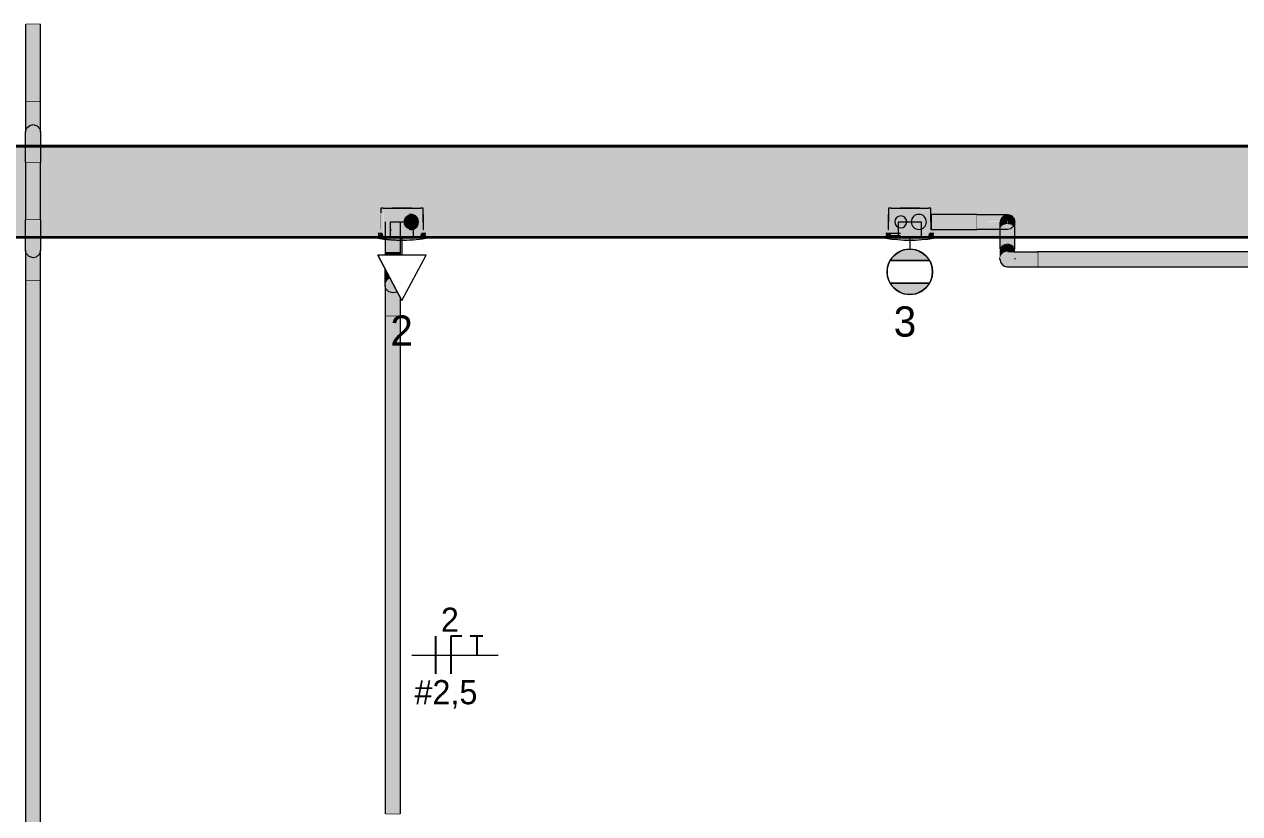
# Model space of a CAD drawing. Header units: metres. Extents: x 34 to 64.7, y -8.4 to 5.
# Drawn here: x 35.878 to 37.888, y 2.367 to 3.672 of the extents above; entities that cross this region are included whole.
import ezdxf

# ---------------------------------------------------------------- set-up
doc = ezdxf.new("R2010")
doc.units = ezdxf.units.M
doc.linetypes.add('Hidden 1_5', pattern=[0.0022, 0.0015, -0.0007])
for name, color, linetype, lineweight in [('A-ANNO-NOTE', 7, 'Continuous', 18), ('A-DETL', 7, 'Hidden 1_5', 18), ('A-GENM', 7, 'Continuous', 18), ('ARQ-PAR', 7, 'Continuous', 18), ('Dispositivos elétricos', 7, 'Continuous', 70), ('E-POWR-CNDT', 7, 'Continuous', 35), ('Identificadores de dispositivos elétricos', 7, 'Continuous', 9), ('S-BEAM', 7, 'Continuous', 18)]:
    doc.layers.add(name, color=color, linetype=linetype, lineweight=lineweight)
for name, color, linetype, lineweight, true_color in [('BASE ELETRICO__dwg', 7, 'Continuous', 18, 0x767676), ('Fase', 1, 'Continuous', 25, 0xff0000), ('Neutro', 5, 'Continuous', 25, 0x0000ff), ('Terra', 3, 'Continuous', 25, 0x00ff00)]:
    doc.layers.add(name, color=color, linetype=linetype, lineweight=lineweight, true_color=true_color)
doc.styles.add('Century Gothic', font='GOTHIC.TTF', dxfattribs={"height": 0.05})
doc.styles.add('Century Gothic_1', font='GOTHIC.TTF', dxfattribs={"height": 0.04})

# ---------------------------------------------------------------- blocks, each defined once
blk = doc.blocks.new('IFC_ifc-1-PLANTA BAIXA - TÉRREO')
at = {"layer": 'S-BEAM', "lineweight": 5, "true_color": 0xe6c9ab, "transparency": 33554675}
h = blk.add_hatch(color=9, dxfattribs=at)
h.paths.add_polyline_path([(34.3326, 3.32), (35.2676, 3.32), (35.2676, 3.3228), (35.2632, 3.3228), (35.2632, 3.3258), (35.2676, 3.3258), (35.2676, 3.3329), (35.2672, 3.3329), (35.2672, 3.3571), (35.2676, 3.3571), (35.2678, 3.3675), (35.2872, 3.3675), (35.2872, 3.368), (35.3181, 3.368), (35.3181, 3.3675), (35.3376, 3.3674), (35.3376, 3.3571), (35.3381, 3.3571), (35.3381, 3.3329), (35.3376, 3.3329), (35.3376, 3.3258), (35.3421, 3.3258), (35.3421, 3.3228), (35.3376, 3.3228), (35.3376, 3.32), (35.8802, 3.32), (35.8804, 3.3402), (35.8801, 3.3493), (35.8804, 3.465), (35.8805, 3.47), (34.3326, 3.47)])
h.paths.add_polyline_path([(39.5326, 3.32), (39.5326, 3.47), (35.9049, 3.47), (35.9049, 3.4568), (35.9051, 3.4259), (35.9051, 3.3476), (35.9048, 3.3346), (35.9051, 3.32), (36.4676, 3.32), (36.4676, 3.3228), (36.4632, 3.3228), (36.4632, 3.3258), (36.4676, 3.3258), (36.4676, 3.3329), (36.4672, 3.3329), (36.4672, 3.3571), (36.4676, 3.3571), (36.4678, 3.3675), (36.4872, 3.3675), (36.4872, 3.368), (36.5181, 3.368), (36.5181, 3.3675), (36.5376, 3.3674), (36.5376, 3.3571), (36.5381, 3.3571), (36.5381, 3.3329), (36.5376, 3.3329), (36.5376, 3.3258), (36.5421, 3.3258), (36.5421, 3.3228), (36.5376, 3.3228), (36.5376, 3.32), (37.3076, 3.32), (37.3076, 3.3228), (37.3032, 3.3228), (37.3032, 3.3258), (37.3076, 3.3258), (37.3076, 3.3329), (37.3072, 3.3329), (37.3072, 3.3571), (37.3076, 3.3571), (37.3078, 3.3675), (37.3272, 3.3675), (37.3272, 3.368), (37.3581, 3.368), (37.3581, 3.3675), (37.3776, 3.3674), (37.3776, 3.3571), (37.3781, 3.3571), (37.3781, 3.3575), (37.4699, 3.3574), (37.4859, 3.3571), (37.4952, 3.3574), (37.5017, 3.3572), (37.504, 3.3575), (37.5073, 3.3571), (37.5109, 3.3554), (37.5131, 3.3535), (37.515, 3.3508), (37.5162, 3.3475), (37.5165, 3.345), (37.5163, 3.3418), (37.5165, 3.32), (39.0857, 3.32), (39.089, 3.3235), (39.089, 3.3987), (39.302, 3.3987), (39.302, 3.32), (39.3635, 3.32)])
h.paths.add_polyline_path([(37.3829, 3.32), (37.4915, 3.32), (37.4915, 3.3325), (37.3781, 3.3325), (37.3781, 3.3329), (37.3776, 3.3329), (37.3776, 3.3258), (37.3821, 3.3258), (37.3821, 3.3228), (37.3776, 3.3228), (37.3776, 3.32), (37.3826, 3.32)])
at = {"layer": 'S-BEAM', "color": 9, "lineweight": 35, "true_color": 0xe3c7ab}
for p, q in [((39.5326, 3.47), (34.3326, 3.47)), ((34.3326, 3.47), (39.5326, 3.47)), ((34.3326, 3.32), (39.5326, 3.32)), ((34.3326, 3.32), (39.5326, 3.32))]:
    blk.add_line(p, q, dxfattribs=at)
at = {"layer": 'S-BEAM', "color": 9, "lineweight": 35, "true_color": 0xe5c8ab}
for p, q in [((34.3326, 3.47), (39.5326, 3.47)), ((34.3326, 3.32), (39.5326, 3.32))]:
    blk.add_line(p, q, dxfattribs=at)
at = {"layer": 'S-BEAM', "color": 253, "lineweight": 35, "true_color": 0xababab}
for p, q in [((39.5326, 3.47), (34.3326, 3.47)), ((34.3326, 3.32), (39.5326, 3.32))]:
    blk.add_line(p, q, dxfattribs=at)
blk = doc.blocks.new('BASE ELETRICO__dwg-8227098-PLANTA BAIXA - TÉRREO')
at = {"layer": 'ARQ-PAR', "color": 252, "true_color": 0x8e8e8e}
for p, q in [((36.4382, 3.32), (35.9272, 3.32)), ((37.2782, 3.32), (36.5671, 3.32)), ((37.4752, 3.32), (37.4071, 3.32)), ((39.048, 3.32), (37.5329, 3.32))]:
    blk.add_line(p, q, dxfattribs=at)
at = {"layer": 'ARQ-PAR', "color": 252, "true_color": 0x8e8e8e, "flags": 128}
blk.add_lwpolyline([(35.9277, 3.47), (39.6826, 3.47), (39.6826, 3.1712)], dxfattribs=at)
blk = doc.blocks.new('PVC Corrugado Amarelo_Caixa de Luz 4x2 - Linha Eletroduto Corrugado _Amarelo_-1222741-PLANTA BAIXA - TÉRREO')
at = {"layer": 'E-POWR-CNDT', "linetype": 'Hidden 1_5', "lineweight": 18, "true_color": 0xffff00}
h = blk.add_hatch(color=2, dxfattribs=at)
h.paths.add_polyline_path([(-0.031, 0), (-0.0313, 0.0028), (-0.035, 0.0028), (-0.0349, 0), (-0.0313, 0)])
h.paths.add_polyline_path([(-0.035, 0.0058), (-0.031, 0.0058), (-0.0313, 0.0475), (-0.035, 0.0474), (-0.035, 0.0099)])
h = blk.add_hatch(color=2, dxfattribs=at)
h.paths.add_polyline_path([(-0.0308, 0), (-0.0274, 0), (-0.0276, 0.0028), (-0.031, 0.0028), (-0.031, 0)])
h.paths.add_polyline_path([(0.0286, 0), (0.031, 0), (0.031, 0.0028), (-0.0025, 0.0028), (-0.0025, 0), (0.0118, 0)])
h.paths.add_polyline_path([(0.0286, 0.0058), (0.031, 0.0058), (0.031, 0.0475), (-0.031, 0.0475), (-0.0308, 0.0058), (-0.0274, 0.0058), (-0.0272, 0.0188), (-0.0275, 0.0251), (-0.027, 0.0284), (-0.0252, 0.0321), (-0.023, 0.0345), (-0.0212, 0.0358), (-0.0177, 0.0371), (-0.015, 0.0375), (-0.011, 0.0368), (-0.0081, 0.0353), (-0.006, 0.0336), (-0.0038, 0.0303), (-0.0028, 0.0274), (-0.0027, 0.0236), (-0.0028, 0.0207), (-0.0027, 0.0153), (-0.0025, 0.0058), (0.0238, 0.0058)])
h.paths.add_polyline_path([(0.015, 0.0125), (0.0118, 0.0129), (0.0088, 0.0142), (0.006, 0.0163), (0.0042, 0.0188), (0.0029, 0.0218), (0.0025, 0.025), (0.0029, 0.0282), (0.0042, 0.0313), (0.0062, 0.0338), (0.0088, 0.0358), (0.0118, 0.0371), (0.015, 0.0375), (0.0184, 0.037), (0.0221, 0.0352), (0.024, 0.0337), (0.0259, 0.031), (0.0272, 0.0276), (0.0275, 0.025), (0.0271, 0.0218), (0.0252, 0.0179), (0.0232, 0.0157), (0.0213, 0.0142), (0.0173, 0.0128), (0.0157, 0.0126)])
for points in [[(-0.0155, 0.0475), (-0.0121, 0.0475), (-0.0121, 0.048), (-0.0155, 0.048)], [(-0.0121, 0.0475), (0, 0.0475), (0, 0.048), (-0.0121, 0.0478)], [(0.0088, 0.0475), (0.0121, 0.0476), (0.0121, 0.048), (0, 0.048), (0, 0.0475), (0.0088, 0.0475)], [(0.015, 0.0475), (0.0155, 0.0475), (0.0155, 0.048), (0.0121, 0.048), (0.0121, 0.0475), (0.0139, 0.0475)], [(-0.035, 0.025), (-0.035, 0.0371), (-0.0355, 0.0371), (-0.0355, 0.025)], [(-0.0355, 0.0129), (-0.035, 0.0129), (-0.035, 0.025), (-0.0355, 0.025), (-0.0355, 0.0142)], [(0.015, 0.0125), (0.0182, 0.0129), (0.0221, 0.0148), (0.024, 0.0163), (0.0263, 0.0198), (0.0271, 0.0218), (0.0275, 0.025), (0.0271, 0.0282), (0.0252, 0.0321), (0.0235, 0.0341), (0.0213, 0.0358), (0.0172, 0.0372), (0.015, 0.0375), (0.0118, 0.0371), (0.0088, 0.0358), (0.006, 0.0337), (0.0038, 0.0303), (0.0028, 0.0275), (0.0026, 0.0241), (0.0029, 0.0218), (0.0048, 0.0179), (0.0065, 0.0159), (0.0088, 0.0142), (0.0118, 0.0129)], [(0.0355, 0.025), (0.0355, 0.0371), (0.035, 0.0371), (0.035, 0.025)], [(0.035, 0.0129), (0.0355, 0.0129), (0.0355, 0.025), (0.035, 0.025), (0.035, 0.0142)], [(-0.0389, 0.0028), (-0.0371, 0.003), (-0.0371, 0.0058), (-0.0395, 0.0058), (-0.0395, 0.0028)], [(-0.0327, 0.0028), (-0.031, 0.0028), (-0.0313, 0.0058), (-0.0371, 0.0058), (-0.0368, 0.0028), (-0.0342, 0.0028)], [(0.0258, 0.0028), (0.031, 0.0028), (0.031, 0.0058), (0, 0.0058), (0, 0.0028), (0.0238, 0.0028)], [(0.0342, 0.0028), (0.0371, 0.0028), (0.037, 0.0058), (0.031, 0.0058), (0.0313, 0.0028), (0.0331, 0.0028)], [(0.0389, 0.0028), (0.0395, 0.0028), (0.0395, 0.0058), (0.0371, 0.0058), (0.0371, 0.0028)]]:
    blk.add_hatch(color=2, dxfattribs=at).paths.add_polyline_path(points)
h = blk.add_hatch(color=2, dxfattribs=at)
h.paths.add_polyline_path([(0.035, 0), (0.0349, 0.0028), (0.031, 0.0028), (0.0313, 0), (0.0349, 0)])
h.paths.add_polyline_path([(0.035, 0.0058), (0.0349, 0.0475), (0.031, 0.0475), (0.031, 0.0058), (0.0349, 0.0058)])
h = blk.add_hatch(color=2, dxfattribs=at)
h.paths.add_polyline_path([(-0.0025, 0.0028), (0, 0.0028), (0, 0.0058), (-0.0025, 0.0058), (-0.0025, 0.0028)])
h.paths.add_polyline_path([(-0.031, 0.0028), (-0.0274, 0.0028), (-0.0274, 0.0058), (-0.031, 0.0058)])
at = {"layer": 'E-POWR-CNDT', "lineweight": 18}
for p, q in [((-0.035, 0.0475), (-0.035, 0.0396)), ((-0.031, 0.0475), (-0.035, 0.0475)), ((-0.031, 0.0475), (0.031, 0.0475)), ((-0.016, 0.048), (-0.016, 0.0475)), ((-0.0122, 0.048), (-0.016, 0.048)), ((-0.0125, 0.048), (-0.0125, 0.0475)), ((0, 0.048), (-0.0125, 0.048)), ((0.0125, 0.048), (0, 0.048)), ((0.016, 0.048), (0.0122, 0.048)), ((0.0125, 0.0475), (0.0125, 0.048)), ((0.016, 0.0475), (0.016, 0.048)), ((0.035, 0.0475), (0.031, 0.0475)), ((0.035, 0.025), (0.035, 0.0475)), ((0.0355, 0.0375), (0.035, 0.0375)), ((0.0355, 0.0375), (0.035, 0.0375)), ((0.0355, 0.025), (0.0355, 0.0375)), ((0.0355, 0.0371), (0.0355, 0.0375)), ((0.0355, 0.0125), (0.0355, 0.025)), ((-0.0371, 0.0058), (-0.0395, 0.0058)), ((-0.0395, 0.0028), (-0.0371, 0.0028)), ((-0.0327, 0.0058), (-0.0371, 0.0058)), ((-0.0371, 0.0028), (-0.031, 0.0028)), ((0.031, 0.0028), (0.0371, 0.0028)), ((0.0371, 0.0058), (0.0327, 0.0058)), ((0.035, 0.0125), (0.0355, 0.0125)), ((0.035, 0.0125), (0.0355, 0.0125)), ((0.0355, 0.0125), (0.0355, 0.0129)), ((0.0395, 0.0058), (0.0371, 0.0058)), ((0.0371, 0.0028), (0.0395, 0.0028))]:
    blk.add_line(p, q, dxfattribs=at)
for start, end in [(360, 105), (255, 360)]:
    blk.add_arc((0.015, 0.025), 0.0125, start, end, dxfattribs=at)
blk = doc.blocks.new('1_ Ponto de Ar Condicionado 4x2 - Ponto de Força Saida de Fio-8296460-PLANTA BAIXA - TÉRREO')
at = {"layer": 'A-GENM', "true_color": 0xfbfbfb}
blk.add_hatch(color=7, dxfattribs=at).paths.add_polyline_path([(0, 0.0051), (-0.0395, 0.002), (-0.0395, 0), (0.0395, 0), (0.0395, 0.002), (0.0087, 0.0044)])
h = blk.add_hatch(color=7, dxfattribs=at)
h.paths.add_polyline_path([(-0.0009, 0.0051), (-0.005, 0.0051), (-0.0048, 0.0048), (-0.0006, 0.0051)])
h.paths.add_polyline_path([(0.0009, 0.0051), (0.0035, 0.0049), (0.005, 0.0047), (0.0048, 0.0051), (0.0013, 0.0051)])
at = {"layer": 'A-GENM'}
for p, q in [((-0.0395, 0.002), (-0.0395, 0)), ((-0.0395, 0), (0, 0)), ((0, 0), (0.0395, 0)), ((0.0395, 0), (0.0395, 0.002))]:
    blk.add_line(p, q, dxfattribs=at)
blk.add_arc((0, -0.2479), 0.253, 81.0302, 98.9698, dxfattribs=at)
for points in [[(-0.0047, 0.0051), (-0.0049, 0.0051), (-0.005, 0.0051), (-0.005, 0.0051)], [(-0.005, 0.0051), (-0.005, 0.0051), (-0.0049, 0.0051), (-0.0048, 0.0051), (-0.0047, 0.0051)], [(0.005, 0.0051), (0.005, 0.0051), (0.0049, 0.0051), (0.0047, 0.0051)], [(0.0047, 0.0051), (0.0049, 0.0051), (0.005, 0.0051), (0.005, 0.0051)]]:
    blk.add_open_spline(points, degree=3, dxfattribs=at)
blk = doc.blocks.new('PVC Corrugado Amarelo_Caixa de Luz 4x2 - PVC Corrugado Amarelo_Caixa de Luz 4x2-V23-PLANTA BAIXA - TÉRREO')
at = {"layer": 'E-POWR-CNDT', "linetype": 'Hidden 1_5', "lineweight": 18, "true_color": 0xffff00}
h = blk.add_hatch(color=2, dxfattribs=at)
h.paths.add_polyline_path([(-0.031, 0), (-0.0313, 0.0028), (-0.035, 0.0028), (-0.0349, 0), (-0.0313, 0)])
h.paths.add_polyline_path([(-0.035, 0.0058), (-0.031, 0.0058), (-0.0313, 0.0475), (-0.035, 0.0474), (-0.035, 0.0099)])
h = blk.add_hatch(color=2, dxfattribs=at)
h.paths.add_polyline_path([(-0.025, 0), (0.031, 0), (0.031, 0.0028), (-0.031, 0.0028), (-0.031, 0)])
h.paths.add_polyline_path([(0.024, 0.0058), (0.031, 0.0058), (0.031, 0.0475), (-0.031, 0.0475), (-0.031, 0.0058), (0.0205, 0.0058)])
h.paths.add_polyline_path([(0.015, 0.0125), (0.0118, 0.0129), (0.0079, 0.0148), (0.006, 0.0163), (0.0042, 0.0188), (0.0029, 0.0218), (0.0025, 0.025), (0.0029, 0.0282), (0.0042, 0.0313), (0.0065, 0.0341), (0.0088, 0.0358), (0.0118, 0.0371), (0.015, 0.0375), (0.0184, 0.037), (0.0218, 0.0354), (0.024, 0.0337), (0.0259, 0.031), (0.0272, 0.0276), (0.0275, 0.025), (0.0271, 0.0218), (0.0252, 0.0179), (0.0232, 0.0157), (0.0205, 0.0138), (0.0173, 0.0128), (0.0157, 0.0126)])
h.paths.add_polyline_path([(-0.015, 0.015), (-0.0185, 0.0157), (-0.02, 0.0163), (-0.0221, 0.0179), (-0.0237, 0.02), (-0.0248, 0.0235), (-0.025, 0.025), (-0.0247, 0.0276), (-0.0237, 0.03), (-0.0217, 0.0324), (-0.0192, 0.034), (-0.0176, 0.0347), (-0.015, 0.035), (-0.0115, 0.0343), (-0.01, 0.0337), (-0.0073, 0.0313), (-0.0063, 0.03), (-0.0053, 0.0276), (-0.005, 0.0247), (-0.0056, 0.0218), (-0.0063, 0.02), (-0.0087, 0.0173), (-0.01, 0.0163), (-0.0124, 0.0153)])
for points in [[(-0.0155, 0.0475), (-0.0121, 0.0475), (-0.0121, 0.048), (-0.0155, 0.048)], [(-0.0121, 0.0475), (0, 0.0475), (0, 0.048), (-0.0121, 0.0478)], [(0, 0.0475), (0.0121, 0.0476), (0.0121, 0.048), (0, 0.048)], [(0.0121, 0.0475), (0.0155, 0.0475), (0.0155, 0.048), (0.0121, 0.048), (0.0121, 0.0476)], [(-0.035, 0.025), (-0.035, 0.0371), (-0.0355, 0.0371), (-0.0355, 0.025)], [(-0.035, 0.0129), (-0.035, 0.025), (-0.0355, 0.025), (-0.0355, 0.0129)], [(0.0355, 0.025), (0.0355, 0.0371), (0.035, 0.0371), (0.035, 0.025)], [(0.0355, 0.0129), (0.0355, 0.025), (0.035, 0.025), (0.035, 0.0129)], [(-0.0389, 0.0028), (-0.0371, 0.0028), (-0.0371, 0.0058), (-0.0395, 0.0058), (-0.0395, 0.0028), (-0.039, 0.0028)], [(-0.0371, 0.0028), (-0.031, 0.0028), (-0.0313, 0.0058), (-0.0371, 0.0058)], [(-0.0176, 0.0028), (0, 0.0028), (0, 0.0058), (-0.031, 0.0058), (-0.031, 0.0028), (-0.0192, 0.0028)], [(0.0205, 0.0028), (0.031, 0.0028), (0.031, 0.0058), (0, 0.0058), (0, 0.0028), (0.0156, 0.0028)], [(0.0342, 0.0028), (0.0371, 0.0028), (0.037, 0.0058), (0.031, 0.0058), (0.0313, 0.0028), (0.0331, 0.0028)], [(0.0389, 0.0028), (0.0395, 0.0028), (0.0395, 0.0058), (0.0371, 0.0058), (0.0371, 0.0028)]]:
    blk.add_hatch(color=2, dxfattribs=at).paths.add_polyline_path(points)
h = blk.add_hatch(color=2, dxfattribs=at)
h.paths.add_polyline_path([(0.033, 0), (0.035, 0), (0.0349, 0.0028), (0.031, 0.0028), (0.0313, 0), (0.033, 0)])
h.paths.add_polyline_path([(0.035, 0.0058), (0.0349, 0.0475), (0.031, 0.0475), (0.031, 0.0058), (0.0349, 0.0058)])
h = blk.add_hatch(color=2, dxfattribs=at)
h.paths.add_polyline_path([(0.015, 0.0125), (0.0182, 0.0129), (0.0221, 0.0148), (0.024, 0.0163), (0.0263, 0.0198), (0.0271, 0.0218), (0.0275, 0.025), (0.0271, 0.0282), (0.0252, 0.0321), (0.0235, 0.0341), (0.0205, 0.0362), (0.0172, 0.0372), (0.015, 0.0375), (0.0118, 0.0371), (0.0088, 0.0358), (0.006, 0.0337), (0.0038, 0.0303), (0.0028, 0.0276), (0.0025, 0.025), (0.0029, 0.0218), (0.0048, 0.0179), (0.0065, 0.0159), (0.0088, 0.0142), (0.0118, 0.0129)])
h.paths.add_polyline_path([(-0.015, 0.015), (-0.0118, 0.0156), (-0.01, 0.0163), (-0.0073, 0.0188), (-0.0062, 0.0204), (-0.0052, 0.0234), (-0.005, 0.025), (-0.0056, 0.0282), (-0.0063, 0.03), (-0.0079, 0.0321), (-0.011, 0.0341), (-0.0129, 0.0347), (-0.015, 0.035), (-0.0176, 0.0347), (-0.02, 0.0337), (-0.0221, 0.0321), (-0.0237, 0.03), (-0.0248, 0.0266), (-0.025, 0.025), (-0.0244, 0.0218), (-0.0237, 0.02), (-0.0221, 0.0179), (-0.0192, 0.016), (-0.0176, 0.0153)])
at = {"layer": 'E-POWR-CNDT', "lineweight": 18}
for p, q in [((-0.035, 0.0475), (-0.035, 0.025)), ((-0.031, 0.0475), (-0.035, 0.0475)), ((-0.031, 0.0475), (0.031, 0.0475)), ((-0.016, 0.048), (-0.016, 0.0475)), ((-0.0122, 0.048), (-0.016, 0.048)), ((-0.0125, 0.048), (-0.0125, 0.0475)), ((0, 0.048), (-0.0125, 0.048)), ((0.0125, 0.048), (0, 0.048)), ((0.016, 0.048), (0.0122, 0.048)), ((0.0125, 0.0475), (0.0125, 0.048)), ((0.016, 0.0475), (0.016, 0.048)), ((0.035, 0.0475), (0.031, 0.0475)), ((0.035, 0.025), (0.035, 0.0475)), ((-0.035, 0.0375), (-0.0355, 0.0375)), ((-0.035, 0.0375), (-0.0355, 0.0375)), ((-0.0355, 0.0375), (-0.0355, 0.025)), ((-0.0355, 0.0375), (-0.0355, 0.0371)), ((-0.0355, 0.025), (-0.0355, 0.0125)), ((0.0355, 0.0375), (0.035, 0.0375)), ((0.0355, 0.0375), (0.035, 0.0375)), ((0.0355, 0.025), (0.0355, 0.0375)), ((0.0355, 0.0125), (0.0355, 0.025)), ((-0.0371, 0.0058), (-0.0395, 0.0058)), ((-0.0395, 0.0028), (-0.0371, 0.0028)), ((-0.031, 0.0058), (-0.0371, 0.0058)), ((-0.0371, 0.0028), (-0.031, 0.0028)), ((-0.0355, 0.0129), (-0.0355, 0.0125)), ((-0.0355, 0.0125), (-0.035, 0.0125)), ((-0.0355, 0.0125), (-0.035, 0.0125)), ((-0.0156, 0.0058), (-0.031, 0.0058)), ((-0.031, 0.0028), (-0.0156, 0.0028)), ((0.031, 0.0028), (0.0371, 0.0028)), ((0.0371, 0.0058), (0.0327, 0.0058)), ((0.035, 0.0125), (0.0355, 0.0125)), ((0.035, 0.0125), (0.0355, 0.0125)), ((0.0395, 0.0058), (0.0371, 0.0058)), ((0.0371, 0.0028), (0.0395, 0.0028))]:
    blk.add_line(p, q, dxfattribs=at)
for centre, radius, start, end in [((-0.015, 0.025), 0.01, 360, 180), ((-0.015, 0.025), 0.01, 180, 360), ((0.015, 0.025), 0.0125, 360, 180), ((0.015, 0.025), 0.0125, 180, 360)]:
    blk.add_arc(centre, radius, start, end, dxfattribs=at)
blk = doc.blocks.new('1_a_1 Tomada 2P_T_Conjunto 4x1 - a_ Tomada 2P_T 10A 2-8290185-PLANTA BAIXA - TÉRREO')
at = {"layer": 'A-GENM', "true_color": 0xfbfbfb}
h = blk.add_hatch(color=7, dxfattribs=at)
h.paths.add_polyline_path([(0, 0.0051), (-0.0395, 0.002), (-0.0395, 0), (0.0026, 0.0001), (0.0025, 0.0049)])
h.paths.add_polyline_path([(0.0273, 0.003), (0.0275, 0), (0.0395, 0), (0.0395, 0.002), (0.0274, 0.003)])
blk.add_hatch(color=7, dxfattribs=at).paths.add_polyline_path([(0, 0.0056), (-0.0185, 0.0056), (-0.0185, 0.0037), (0, 0.0051), (0.0027, 0.0051), (0.0025, 0.0056), (0.0008, 0.0056)])
at = {"layer": 'A-DETL'}
for p, q in [((0.0026, 0), (0.0273, 0)), ((0.0173, -0.0114), (0.0175, -0.0114))]:
    blk.add_line(p, q, dxfattribs=at)
blk.add_arc((0, -0.2479), 0.253, 83.7979, 89.3775, dxfattribs=at)
at = {"layer": 'A-GENM'}
for p, q in [((-0.0395, 0.002), (-0.0395, 0)), ((-0.0395, 0), (0, 0)), ((0, 0), (0.0026, 0)), ((0.0395, 0), (0.0395, 0.002)), ((0.0274, 0), (0.0395, 0))]:
    blk.add_line(p, q, dxfattribs=at)
for start, end in [(89.3887, 98.9698), (81.0302, 83.7867)]:
    blk.add_arc((0, -0.2479), 0.253, start, end, dxfattribs=at)
blk = doc.blocks.new('Fiação_PEX_Tags Eletrical Fixtures - 2_ FNT-4480792-PLANTA BAIXA - TÉRREO')
at = {"layer": 'Fase'}
blk.add_line((-0.000983, 0.00125), (-0.000983, -0.00125), dxfattribs=at)
at = {"layer": 'Identificadores de dispositivos elétricos'}
blk.add_line((-0.002569, 0), (0.003149, 0), dxfattribs=at)
at = {"layer": 'Neutro'}
for p, q in [((0.000017, 0.00125), (0.000017, -0.00125)), ((0.000017, 0.00125), (0.000017, -0.000772)), ((0.000759, 0.00125), (0.000017, 0.00125))]:
    blk.add_line(p, q, dxfattribs=at)
at = {"layer": 'Terra'}
for p, q in [((0.002149, 0.00125), (0.00129, 0.00125)), ((0.001746, 0.00125), (0.001746, 0))]:
    blk.add_line(p, q, dxfattribs=at)

msp = doc.modelspace()

# ---------------------------------------------------------------- hatches: boundary and pattern name
at = {"layer": 'A-ANNO-NOTE', "lineweight": 5}
for points in [[(37.3751, 3.2813), (37.3718, 3.2861), (37.3677, 3.2904), (37.3647, 3.2928), (37.3614, 3.295), (37.3579, 3.2968), (37.3542, 3.2982), (37.3485, 3.2995), (37.3433, 3.2999), (37.3407, 3.2999), (37.3348, 3.2992), (37.331, 3.2982), (37.3274, 3.2968), (37.3239, 3.295), (37.3206, 3.2928), (37.3161, 3.289), (37.3123, 3.2845), (37.3101, 3.2813), (37.373, 3.2813)], [(37.3446, 3.2251), (37.3485, 3.2255), (37.3523, 3.2263), (37.3579, 3.2282), (37.3615, 3.2301), (37.3661, 3.2334), (37.3691, 3.236), (37.373, 3.2405), (37.3751, 3.2438), (37.3101, 3.2438), (37.3123, 3.2405), (37.3147, 3.2374), (37.319, 3.2334), (37.3238, 3.2301), (37.3274, 3.2282), (37.3329, 3.2263), (37.3368, 3.2255), (37.3407, 3.2251)]]:
    msp.add_hatch(color=256, dxfattribs=at).paths.add_polyline_path(points)
at = {"layer": 'E-POWR-CNDT', "lineweight": 5, "true_color": 0xffff00}
for points in [[(35.8965, 3.6717), (35.9051, 3.6717), (35.9051, 3.6727), (35.8801, 3.6727), (35.8803, 3.6717), (35.8959, 3.6717)], [(35.8801, 3.5443), (35.8926, 3.5443), (35.8926, 3.6717), (35.8801, 3.6717), (35.8801, 3.5824)], [(35.8926, 3.5443), (35.9051, 3.5443), (35.9051, 3.6717), (35.8926, 3.6717), (35.8926, 3.5824)], [(35.8926, 3.5433), (35.8926, 3.5443), (35.8801, 3.5443), (35.8801, 3.5433), (35.8926, 3.5433)], [(35.8926, 3.4808), (35.8926, 3.5433), (35.8801, 3.5433), (35.8804, 3.5296), (35.8802, 3.5049), (35.8804, 3.4952), (35.8802, 3.493), (35.8812, 3.4885), (35.8823, 3.4864), (35.8846, 3.4838), (35.8871, 3.4822), (35.8894, 3.4812), (35.8906, 3.4811)], [(35.8988, 3.5433), (35.9051, 3.5433), (35.9051, 3.5443), (35.8926, 3.5443), (35.8926, 3.5433), (35.8974, 3.5433)], [(35.8926, 3.4808), (35.8959, 3.4812), (35.8989, 3.4825), (35.9015, 3.4845), (35.9035, 3.4871), (35.9047, 3.4901), (35.9051, 3.4948), (35.9048, 3.505), (35.905, 3.5194), (35.9048, 3.5343), (35.9051, 3.5433), (35.8926, 3.5433), (35.8926, 3.4812)], [(35.8838, 3.4433), (35.8926, 3.4433), (35.8926, 3.4808), (35.8894, 3.4812), (35.8857, 3.483), (35.8836, 3.4847), (35.8818, 3.4871), (35.8805, 3.4901), (35.8804, 3.4772), (35.8805, 3.4691), (35.8801, 3.4571), (35.8801, 3.4433), (35.8838, 3.4433)], [(35.8959, 3.4433), (35.9051, 3.4433), (35.9049, 3.4663), (35.905, 3.4856), (35.9047, 3.4901), (35.9028, 3.4862), (35.9013, 3.4843), (35.8989, 3.4825), (35.8959, 3.4812), (35.8926, 3.4808), (35.8926, 3.4433), (35.8959, 3.4433)], [(35.8801, 3.4423), (35.8926, 3.4423), (35.8926, 3.4433), (35.8801, 3.4433)], [(35.8805, 3.3493), (35.8926, 3.3493), (35.8926, 3.4423), (35.8801, 3.4423), (35.8801, 3.3493)], [(35.9035, 3.4423), (35.9051, 3.4423), (35.9049, 3.4433), (35.8926, 3.4433), (35.8926, 3.4423), (35.9034, 3.4423)], [(35.8926, 3.3493), (35.9051, 3.3493), (35.9051, 3.4423), (35.8926, 3.4423), (35.8926, 3.3867)], [(36.4751, 3.295), (36.4876, 3.295), (36.4876, 3.3575), (36.4844, 3.3571), (36.4808, 3.3554), (36.4786, 3.3537), (36.4767, 3.351), (36.4755, 3.3476), (36.4751, 3.3435), (36.4755, 3.3329), (36.4753, 3.3186), (36.4754, 3.3016)], [(36.4876, 3.295), (36.5001, 3.2952), (36.4998, 3.3087), (36.5, 3.3334), (36.4999, 3.3431), (36.5001, 3.345), (36.4993, 3.3491), (36.4979, 3.3519), (36.4956, 3.3545), (36.4934, 3.356), (36.4909, 3.3571), (36.4876, 3.3575), (36.4876, 3.3072)], [(37.3829, 3.345), (37.453, 3.345), (37.453, 3.3575), (37.3781, 3.3575), (37.3781, 3.345)], [(37.454, 3.345), (37.454, 3.3575), (37.453, 3.3575), (37.453, 3.345)], [(37.454, 3.345), (37.4916, 3.3453), (37.4922, 3.3488), (37.4937, 3.3519), (37.4955, 3.3541), (37.4978, 3.3558), (37.5008, 3.3571), (37.4879, 3.3572), (37.4799, 3.3571), (37.4621, 3.3575), (37.454, 3.3575), (37.454, 3.3476)], [(37.4915, 3.3327), (37.4921, 3.3355), (37.4939, 3.3381), (37.496, 3.3399), (37.4988, 3.3412), (37.5017, 3.3419), (37.504, 3.3422), (37.504, 3.3575), (37.5008, 3.3571), (37.4978, 3.3558), (37.4947, 3.3532), (37.4932, 3.3513), (37.4919, 3.3476), (37.4916, 3.3431), (37.4915, 3.3329)], [(37.5165, 3.3327), (37.5163, 3.3433), (37.5165, 3.345), (37.5161, 3.3483), (37.5142, 3.3521), (37.5126, 3.354), (37.5103, 3.3558), (37.5073, 3.3571), (37.504, 3.3575), (37.5043, 3.3421), (37.5083, 3.3415), (37.5114, 3.3403), (37.5136, 3.3387), (37.5152, 3.3368), (37.5162, 3.3345)], [(35.8894, 3.3483), (35.8926, 3.3483), (35.8926, 3.3493), (35.8801, 3.3493), (35.8801, 3.3483), (35.8864, 3.3483)], [(35.8801, 3.2983), (35.8807, 3.3018), (35.8824, 3.3053), (35.8843, 3.3075), (35.8864, 3.3091), (35.8894, 3.3104), (35.8926, 3.3108), (35.8926, 3.3483), (35.8801, 3.3483), (35.8804, 3.3348), (35.8802, 3.3198), (35.8804, 3.3046), (35.8801, 3.2998)], [(35.8989, 3.3483), (35.9051, 3.3483), (35.9051, 3.3493), (35.8926, 3.3493), (35.8926, 3.3483), (35.8988, 3.3483)], [(35.9049, 3.3002), (35.9049, 3.3084), (35.9051, 3.3164), (35.9049, 3.3291), (35.9048, 3.34), (35.9051, 3.3483), (35.8926, 3.3483), (35.8926, 3.3108), (35.8959, 3.3104), (35.8989, 3.3091), (35.9017, 3.3068), (35.9034, 3.3046), (35.9048, 3.3008), (35.9049, 3.3003)], [(37.453, 3.3325), (37.453, 3.345), (37.3781, 3.345), (37.3781, 3.3325), (37.4225, 3.3325)], [(37.454, 3.3325), (37.454, 3.345), (37.453, 3.345), (37.453, 3.3325)], [(37.454, 3.3325), (37.4771, 3.3328), (37.4916, 3.3325), (37.4915, 3.3338), (37.4915, 3.345), (37.454, 3.345), (37.454, 3.3327)], [(37.4915, 3.2997), (37.492, 3.3022), (37.4939, 3.3051), (37.4958, 3.3067), (37.4982, 3.308), (37.5017, 3.3089), (37.504, 3.3091), (37.5038, 3.3415), (37.5007, 3.3412), (37.4969, 3.3397), (37.4951, 3.3386), (37.4928, 3.3362), (37.4919, 3.3342), (37.4915, 3.3321), (37.4915, 3.3012)], [(37.492, 3.3345), (37.4939, 3.3375), (37.4956, 3.339), (37.4978, 3.3403), (37.5017, 3.3413), (37.504, 3.3415), (37.504, 3.3422), (37.4997, 3.3415), (37.4966, 3.3402), (37.4945, 3.3388), (37.4928, 3.3368), (37.492, 3.335)], [(37.5161, 3.3345), (37.5159, 3.3355), (37.5143, 3.338), (37.5127, 3.3395), (37.5093, 3.3412), (37.5073, 3.3418), (37.504, 3.3422), (37.5042, 3.3415), (37.5082, 3.3409), (37.5109, 3.3399), (37.5136, 3.338), (37.5152, 3.3362), (37.5161, 3.3345)], [(37.5165, 3.2997), (37.5165, 3.3321), (37.5161, 3.3345), (37.5148, 3.3368), (37.5129, 3.3388), (37.5103, 3.3403), (37.5061, 3.3413), (37.504, 3.3415), (37.504, 3.3091), (37.5085, 3.3084), (37.5113, 3.3073), (37.5129, 3.3063), (37.5153, 3.3036), (37.5161, 3.3021), (37.5165, 3.2998)], [(35.8801, 3.2483), (35.8926, 3.2483), (35.8926, 3.3108), (35.8894, 3.3104), (35.8864, 3.3091), (35.8834, 3.3066), (35.8818, 3.3045), (35.8804, 3.3007), (35.8802, 3.2974), (35.8805, 3.2954), (35.8802, 3.278), (35.8804, 3.2664), (35.8803, 3.2584)], [(35.9051, 3.2483), (35.9049, 3.27), (35.9047, 3.279), (35.9049, 3.2904), (35.9048, 3.2962), (35.9051, 3.2983), (35.9046, 3.3017), (35.9029, 3.3053), (35.9009, 3.3075), (35.8989, 3.3091), (35.8959, 3.3104), (35.8926, 3.3108), (35.8926, 3.2483), (35.9051, 3.2483)], [(37.4915, 3.2835), (37.492, 3.2868), (37.4937, 3.2904), (37.4961, 3.293), (37.4978, 3.2943), (37.5017, 3.2957), (37.504, 3.296), (37.504, 3.3076), (37.5003, 3.3072), (37.4966, 3.3058), (37.4945, 3.3044), (37.4928, 3.3026), (37.492, 3.3012), (37.4915, 3.2985), (37.4915, 3.2835)], [(37.5072, 3.2956), (37.5165, 3.2958), (37.5163, 3.3001), (37.5161, 3.3012), (37.5143, 3.3038), (37.5122, 3.3054), (37.5103, 3.3064), (37.5073, 3.3073), (37.504, 3.3076), (37.5042, 3.2959), (37.5072, 3.2956)], [(36.4827, 3.294), (36.4876, 3.294), (36.4876, 3.295), (36.4751, 3.295), (36.4754, 3.294), (36.4814, 3.294)], [(36.4817, 3.291), (36.4876, 3.291), (36.4876, 3.294), (36.4751, 3.294), (36.4754, 3.291), (36.4814, 3.291)], [(36.4753, 3.29), (36.4876, 3.29), (36.4876, 3.291), (36.4751, 3.291), (36.4751, 3.29)], [(36.4916, 3.294), (36.5001, 3.294), (36.5001, 3.295), (36.4876, 3.295), (36.4876, 3.294), (36.4909, 3.294)], [(36.4876, 3.291), (36.5001, 3.291), (36.5001, 3.294), (36.4876, 3.294)], [(36.4916, 3.29), (36.5001, 3.29), (36.5001, 3.291), (36.4876, 3.291), (36.4876, 3.29), (36.4909, 3.29)], [(37.554, 3.2708), (37.554, 3.2832), (37.4915, 3.2834), (37.492, 3.2801), (37.4933, 3.2771), (37.4952, 3.2746), (37.4978, 3.2726), (37.5019, 3.2712), (37.5056, 3.2709), (37.5157, 3.2712), (37.5301, 3.2709), (37.5454, 3.2711)], [(37.555, 3.2832), (37.555, 3.2958), (37.554, 3.2958), (37.554, 3.2832)], [(37.555, 3.2708), (37.555, 3.2832), (37.554, 3.2832), (37.554, 3.2708)], [(38.873, 3.2833), (38.873, 3.2958), (37.555, 3.2958), (37.555, 3.2833), (38.8683, 3.2833)], [(38.4128, 3.2708), (38.873, 3.2708), (38.873, 3.2833), (37.555, 3.2833), (37.555, 3.2708), (37.779, 3.2708)], [(36.4755, 3.2429), (36.4755, 3.2432), (36.4775, 3.2471), (36.479, 3.249), (36.4814, 3.2508), (36.4831, 3.2516), (36.4754, 3.2661), (36.4752, 3.2477), (36.4755, 3.2431)], [(35.8894, 3.2473), (35.8926, 3.2473), (35.8926, 3.2483), (35.8801, 3.2483), (35.8803, 3.2473), (35.8878, 3.2473)], [(35.8801, 1.7858), (35.8926, 1.7858), (35.8926, 3.2473), (35.8801, 3.2473), (35.8801, 1.7881)], [(35.8959, 1.7858), (35.9051, 1.7858), (35.9051, 3.2473), (35.8926, 3.2473), (35.8926, 1.7858)], [(36.4751, 3.19), (36.4876, 3.19), (36.4876, 3.2431), (36.4831, 3.2516), (36.4814, 3.2508), (36.4788, 3.2488), (36.4768, 3.2462), (36.4755, 3.2432), (36.4751, 3.2385), (36.4755, 3.2283), (36.4752, 3.2156), (36.4754, 3.1981), (36.4752, 3.191)], [(36.4909, 3.19), (36.5001, 3.19), (36.4998, 3.2037), (36.5, 3.22), (36.4876, 3.2425), (36.4876, 3.19), (36.4909, 3.19)], [(36.4876, 3.189), (36.4876, 3.19), (36.4751, 3.19), (36.4751, 3.189), (36.4844, 3.189)], [(36.4751, 2.3667), (36.4876, 2.3667), (36.4876, 3.189), (36.4751, 3.189), (36.4751, 2.3689)], [(36.4939, 3.189), (36.5001, 3.189), (36.5001, 3.19), (36.4876, 3.19), (36.4876, 3.189), (36.4937, 3.189)], [(36.4909, 2.3667), (36.5001, 2.3667), (36.5001, 3.189), (36.4876, 3.189), (36.4876, 2.3667)]]:
    msp.add_hatch(color=2, dxfattribs=at).paths.add_polyline_path(points)
h = msp.add_hatch(color=2, dxfattribs=at)
h.paths.add_polyline_path([(37.4957, 3.2927), (37.4978, 3.2943), (37.5017, 3.2957), (37.5042, 3.2959), (37.5031, 3.2958), (37.4999, 3.2952), (37.497, 3.2937), (37.4957, 3.2927)])
h.paths.add_polyline_path([(37.5161, 3.3021), (37.5161, 3.3022), (37.5142, 3.3051), (37.5122, 3.3067), (37.5098, 3.308), (37.5073, 3.3088), (37.504, 3.3091), (37.4995, 3.3084), (37.4968, 3.3073), (37.4946, 3.3058), (37.4932, 3.3044), (37.4932, 3.304), (37.4958, 3.3061), (37.4983, 3.3073), (37.5017, 3.3081), (37.504, 3.3083), (37.5078, 3.3079), (37.5103, 3.3072), (37.5137, 3.3051), (37.5153, 3.3033), (37.5161, 3.3019)])
h.paths.add_polyline_path([(37.5165, 3.2993), (37.5165, 3.2998), (37.5164, 3.2995)])
h.paths.add_polyline_path([(37.4916, 3.2993), (37.4926, 3.3029), (37.4918, 3.3012), (37.4915, 3.2996)])
h = msp.add_hatch(color=2, dxfattribs=at)
h.paths.add_polyline_path([(37.492, 3.3012), (37.4938, 3.3038), (37.4952, 3.3051), (37.4951, 3.3057), (37.4928, 3.3033), (37.492, 3.3019)])
h.paths.add_polyline_path([(37.4952, 3.3051), (37.4979, 3.3065), (37.5017, 3.3074), (37.504, 3.3079), (37.504, 3.3083), (37.5003, 3.3079), (37.4978, 3.3072), (37.4952, 3.3058), (37.4952, 3.3051)])
h = msp.add_hatch(color=2, dxfattribs=at)
h.paths.add_polyline_path([(37.5161, 3.3012), (37.516, 3.3021), (37.5143, 3.3045), (37.5122, 3.3061), (37.5098, 3.3073), (37.5073, 3.308), (37.504, 3.3083), (37.504, 3.3076), (37.5077, 3.3072), (37.5104, 3.3064), (37.5136, 3.3044), (37.5153, 3.3026), (37.5161, 3.3012)])
h.paths.add_polyline_path([(37.5122, 3.3056), (37.5122, 3.3056), (37.5122, 3.3061)])
h = msp.add_hatch(color=2, dxfattribs=at)
h.paths.add_polyline_path([(37.554, 3.2832), (37.554, 3.2958), (37.5403, 3.2955), (37.5153, 3.2957), (37.5065, 3.2956), (37.5008, 3.2955), (37.497, 3.2937), (37.4951, 3.2922), (37.4932, 3.2896), (37.4919, 3.2865), (37.4915, 3.2834), (37.5021, 3.2833), (37.5418, 3.2832)])
h.paths.add_polyline_path([(37.504, 3.2955), (37.504, 3.2955), (37.5053, 3.2955)])
h = msp.add_hatch(color=2, dxfattribs=at)
h.paths.add_polyline_path([(37.4932, 3.2896), (37.496, 3.2929), (37.4951, 3.2922), (37.4932, 3.2897)])
h.paths.add_polyline_path([(37.4978, 3.2943), (37.4988, 3.2947), (37.5017, 3.2956), (37.5051, 3.2958), (37.5031, 3.2958), (37.4999, 3.2952), (37.4978, 3.2943)])
h = msp.add_hatch(color=2, dxfattribs=at)
h.paths.add_polyline_path([(35.8989, 3.2473), (35.9047, 3.2473), (35.9047, 3.2483), (35.8926, 3.2483), (35.8926, 3.2473), (35.8986, 3.2473)])
h.paths.add_polyline_path([(35.9051, 3.2473), (35.9051, 3.2483), (35.9047, 3.2483), (35.9047, 3.2473), (35.9051, 3.2473)])
h = msp.add_hatch(color=2, dxfattribs=at)
h.paths.add_polyline_path([(36.4755, 2.3657), (36.5001, 2.3657), (36.4998, 2.3667), (36.4755, 2.3667)])
h.paths.add_polyline_path([(36.4753, 2.3657), (36.4755, 2.3657), (36.4753, 2.3667), (36.4751, 2.3667), (36.4751, 2.3657)])

# ---------------------------------------------------------------- linework, layer by layer
at = {"layer": 'A-ANNO-NOTE', "lineweight": 9}
for p, q in [((36.4839, 3.345), (36.5214, 3.345)), ((36.4839, 3.32), (36.4839, 3.345)), ((36.5214, 3.345), (36.5214, 3.32)), ((37.3239, 3.345), (37.3614, 3.345)), ((37.3239, 3.32), (37.3239, 3.345)), ((37.3614, 3.345), (37.3614, 3.32)), ((36.5214, 3.32), (36.4839, 3.32)), ((36.5026, 3.32), (36.5026, 3.29)), ((37.3614, 3.32), (37.3239, 3.32)), ((37.3426, 3.32), (37.3426, 3.3)), ((36.5426, 3.29), (36.4626, 3.29)), ((36.4626, 3.29), (36.5026, 3.215)), ((36.5426, 3.29), (36.4626, 3.29)), ((36.5026, 3.215), (36.4626, 3.29)), ((36.5026, 3.215), (36.5426, 3.29)), ((36.5026, 3.215), (36.5426, 3.29)), ((37.3751, 3.2813), (37.3101, 3.2813)), ((37.3101, 3.2813), (37.3751, 3.2813)), ((37.3101, 3.2813), (37.3751, 3.2813)), ((37.3101, 3.2438), (37.3751, 3.2438)), ((37.3751, 3.2438), (37.3101, 3.2438)), ((37.3101, 3.2438), (37.3751, 3.2438))]:
    msp.add_line(p, q, dxfattribs=at)
msp.add_circle((37.3426, 3.2625), 0.0375, dxfattribs=at)
for start, end in [(30, 150), (150, 210), (330, 30), (210, 330)]:
    msp.add_arc((37.3426, 3.2625), 0.0375, start, end, dxfattribs=at)
at = {"layer": 'A-DETL', "color": 57, "true_color": 0x808040}
for p, q in [((37.5154, 3.3498), (37.5165, 3.345)), ((37.5165, 3.285), (37.5165, 3.2835)), ((37.5165, 3.2835), (37.5165, 3.2835)), ((37.5165, 3.2835), (37.5165, 3.2835))]:
    msp.add_line(p, q, dxfattribs=at)
at = {"layer": 'A-DETL', "color": 57, "true_color": 0x808040, "flags": 128}
for points in [[(35.8803, 3.4938), (35.882, 3.5), (35.8872, 3.5046), (35.8926, 3.5058)], [(35.8926, 3.5058), (35.8993, 3.5039), (35.9039, 3.4987), (35.905, 3.4937)], [(37.5046, 3.3573), (37.5107, 3.3556), (37.5153, 3.3504)], [(37.5165, 3.345), (37.5146, 3.3383), (37.5094, 3.3337), (37.5044, 3.3326)], [(37.504, 3.3325), (37.5021, 3.3325), (37.4963, 3.3325), (37.4916, 3.3325)], [(35.8926, 3.2858), (35.886, 3.2877), (35.8813, 3.2929), (35.8802, 3.2979)], [(35.905, 3.2978), (35.9032, 3.2916), (35.898, 3.287), (35.8926, 3.2858)], [(36.4876, 3.2275), (36.481, 3.2294), (36.4763, 3.2346), (36.4752, 3.2396)], [(36.4946, 3.2301), (36.493, 3.2287), (36.4876, 3.2275)]]:
    msp.add_lwpolyline(points, dxfattribs=at)
at = {"layer": 'E-POWR-CNDT', "color": 57, "lineweight": 18, "true_color": 0x808040}
for p, q in [((35.8801, 3.6717), (35.8801, 3.5443)), ((35.9051, 3.5443), (35.9051, 3.6717)), ((35.8801, 3.5443), (35.8801, 3.5433)), ((35.9051, 3.5433), (35.9051, 3.5443)), ((35.8801, 3.4433), (35.8801, 3.4423)), ((35.8801, 3.4423), (35.8801, 3.3493)), ((35.9051, 3.4423), (35.9051, 3.4433)), ((35.9051, 3.3493), (35.9051, 3.4423)), ((37.453, 3.3575), (37.3781, 3.3575)), ((37.3781, 3.3575), (37.3781, 3.3325)), ((37.454, 3.3575), (37.453, 3.3575)), ((35.8801, 3.3493), (35.8801, 3.3483)), ((35.9051, 3.3483), (35.9051, 3.3493)), ((37.5153, 3.3504), (37.5154, 3.3499)), ((37.3781, 3.3325), (37.453, 3.3325)), ((37.453, 3.3325), (37.454, 3.3325)), ((37.4915, 3.3327), (37.4915, 3.3321)), ((37.4915, 3.3321), (37.4915, 3.2997)), ((37.5165, 3.3321), (37.5165, 3.3327)), ((37.5165, 3.2997), (37.5165, 3.3321)), ((36.4751, 3.295), (36.4751, 3.294)), ((36.4751, 3.294), (36.4751, 3.291)), ((36.4751, 3.291), (36.4751, 3.29)), ((36.5001, 3.294), (36.5001, 3.295)), ((36.5001, 3.291), (36.5001, 3.294)), ((36.5001, 3.29), (36.5001, 3.291)), ((37.4915, 3.2835), (37.4915, 3.2855)), ((37.4915, 3.2834), (37.4915, 3.2834)), ((37.4915, 3.2834), (37.4915, 3.2834)), ((37.555, 3.2958), (37.554, 3.2958)), ((38.873, 3.2958), (37.555, 3.2958)), ((37.554, 3.2708), (37.555, 3.2708)), ((37.555, 3.2708), (38.873, 3.2708)), ((35.8801, 3.2483), (35.8801, 3.2473)), ((35.8801, 3.2473), (35.8801, 1.7858)), ((35.9051, 3.2473), (35.9051, 3.2483)), ((35.9051, 1.7858), (35.9051, 3.2473)), ((36.4751, 3.19), (36.4751, 3.189)), ((36.4751, 3.189), (36.4751, 2.3667)), ((36.5001, 3.189), (36.5001, 3.19)), ((36.5001, 2.3667), (36.5001, 3.189))]:
    msp.add_line(p, q, dxfattribs=at)
at = {"layer": 'E-POWR-CNDT', "color": 57, "lineweight": 18, "true_color": 0x808040, "flags": 128}
for points in [[(35.8801, 3.5433), (35.8801, 3.5294), (35.8801, 3.5166), (35.8801, 3.5059), (35.8801, 3.4982), (35.8801, 3.494), (35.8801, 3.4933)], [(35.9051, 3.4933), (35.9051, 3.4953), (35.9051, 3.501), (35.9051, 3.5101), (35.9051, 3.5217), (35.9051, 3.5351), (35.9051, 3.5433)], [(35.8801, 3.4433), (35.8801, 3.4572), (35.8801, 3.47), (35.8801, 3.4807), (35.8801, 3.4884), (35.8801, 3.4926), (35.8801, 3.4933)], [(35.9051, 3.4933), (35.9051, 3.4913), (35.9051, 3.4856), (35.9051, 3.4765), (35.9051, 3.4649), (35.9051, 3.4515), (35.9051, 3.4433)], [(37.454, 3.3575), (37.4679, 3.3575), (37.4807, 3.3575), (37.4914, 3.3575), (37.4991, 3.3575), (37.5034, 3.3575), (37.504, 3.3575)], [(35.8801, 3.2983), (35.8801, 3.3003), (35.8801, 3.306), (35.8801, 3.3151), (35.8801, 3.3267), (35.8801, 3.3401), (35.8801, 3.3483)], [(35.9051, 3.3483), (35.9051, 3.3344), (35.9051, 3.3216), (35.9051, 3.3109), (35.9051, 3.3032), (35.9051, 3.299), (35.9051, 3.2983)], [(36.4751, 3.345), (36.4751, 3.343), (36.4751, 3.3373), (36.4751, 3.3282), (36.4751, 3.3166), (36.4751, 3.3032), (36.4751, 3.295)], [(36.5001, 3.295), (36.5001, 3.3089), (36.5001, 3.3217), (36.5001, 3.3324), (36.5001, 3.3401), (36.5001, 3.3443), (36.5001, 3.345)], [(37.4915, 3.345), (37.4915, 3.343), (37.4915, 3.3373), (37.4915, 3.3327)], [(37.5165, 3.3327), (37.5165, 3.3404), (37.5165, 3.3444), (37.5165, 3.345)], [(37.4916, 3.3325), (37.4873, 3.3325), (37.4756, 3.3325), (37.4622, 3.3325), (37.454, 3.3325)], [(35.8801, 3.2983), (35.8801, 3.2963), (35.8801, 3.2906), (35.8801, 3.2815), (35.8801, 3.2699), (35.8801, 3.2565), (35.8801, 3.2483)], [(35.9051, 3.2483), (35.9051, 3.2622), (35.9051, 3.275), (35.9051, 3.2857), (35.9051, 3.2934), (35.9051, 3.2976), (35.9051, 3.2983)], [(37.4915, 3.2834), (37.4932, 3.2773), (37.4963, 3.2736), (37.4992, 3.2719), (37.5015, 3.2712), (37.5029, 3.271), (37.5037, 3.2709), (37.5045, 3.2709), (37.5059, 3.2709), (37.5086, 3.2709), (37.5132, 3.2708), (37.5203, 3.2708), (37.5302, 3.2708), (37.5425, 3.2708), (37.554, 3.2708)], [(37.5047, 3.2959), (37.5051, 3.2959), (37.5064, 3.2959), (37.5091, 3.2959), (37.5139, 3.2958), (37.5212, 3.2958), (37.5312, 3.2958), (37.5436, 3.2958), (37.554, 3.2958)], [(36.4751, 3.24), (36.4751, 3.242), (36.4751, 3.2477), (36.4751, 3.2568), (36.4751, 3.2666)], [(36.4751, 3.24), (36.4751, 3.238), (36.4751, 3.2323), (36.4751, 3.2232), (36.4751, 3.2116), (36.4751, 3.1982), (36.4751, 3.19)], [(36.5001, 3.19), (36.5001, 3.2039), (36.5001, 3.2167), (36.5001, 3.2197)]]:
    msp.add_lwpolyline(points, dxfattribs=at)

# ---------------------------------------------------------------- block references
at = {"lineweight": 5}
msp.add_blockref('IFC_ifc-1-PLANTA BAIXA - TÉRREO', (0, 0), dxfattribs=at)
at = {"layer": 'A-DETL', "rotation": 180}
msp.add_blockref('1_a_1 Tomada 2P_T_Conjunto 4x1 - a_ Tomada 2P_T 10A 2-8290185-PLANTA BAIXA - TÉRREO', (36.5026, 3.32), dxfattribs=at)
at = {"layer": 'BASE ELETRICO__dwg', "color": 252, "true_color": 0x8e8e8e}
msp.add_blockref('BASE ELETRICO__dwg-8227098-PLANTA BAIXA - TÉRREO', (0, 0), dxfattribs=at)
at = {"layer": 'Dispositivos elétricos', "lineweight": 18, "rotation": 180}
msp.add_blockref('1_ Ponto de Ar Condicionado 4x2 - Ponto de Força Saida de Fio-8296460-PLANTA BAIXA - TÉRREO', (37.3426, 3.32), dxfattribs=at)
at = {"layer": 'E-POWR-CNDT', "lineweight": 18}
for name, p in [('PVC Corrugado Amarelo_Caixa de Luz 4x2 - Linha Eletroduto Corrugado _Amarelo_-1222741-PLANTA BAIXA - TÉRREO', (36.5026, 3.32)), ('PVC Corrugado Amarelo_Caixa de Luz 4x2 - PVC Corrugado Amarelo_Caixa de Luz 4x2-V23-PLANTA BAIXA - TÉRREO', (37.3426, 3.32))]:
    msp.add_blockref(name, p, dxfattribs=at)
at = {"layer": 'Identificadores de dispositivos elétricos', "color": 1, "true_color": 0xff0000, "xscale": 24.99999999999999, "yscale": 24.99999999999999, "zscale": 24.99999999999999}
msp.add_blockref('Fiação_PEX_Tags Eletrical Fixtures - 2_ FNT-4480792-PLANTA BAIXA - TÉRREO', (36.583, 2.629), dxfattribs=at)

# ---------------------------------------------------------------- texts
at = {"layer": 'Identificadores de dispositivos elétricos', "attachment_point": 1}
for s, insert, char_height, width, style in [('3', (37.316, 3.2054), 0.05, 0.048101, 'Century Gothic'), ('2', (36.4836, 3.1904), 0.05, 0.048101, 'Century Gothic'), ('2', (36.5671, 2.7074), 0.04, 0.03808, 'Century Gothic_1'), ('#2,5', (36.5234, 2.5876), 0.04, 0.144304, 'Century Gothic_1')]:
    msp.add_mtext(s, dxfattribs=dict(at, insert=insert, char_height=char_height, width=width, style=style))

doc.saveas('drawing.dxf')
